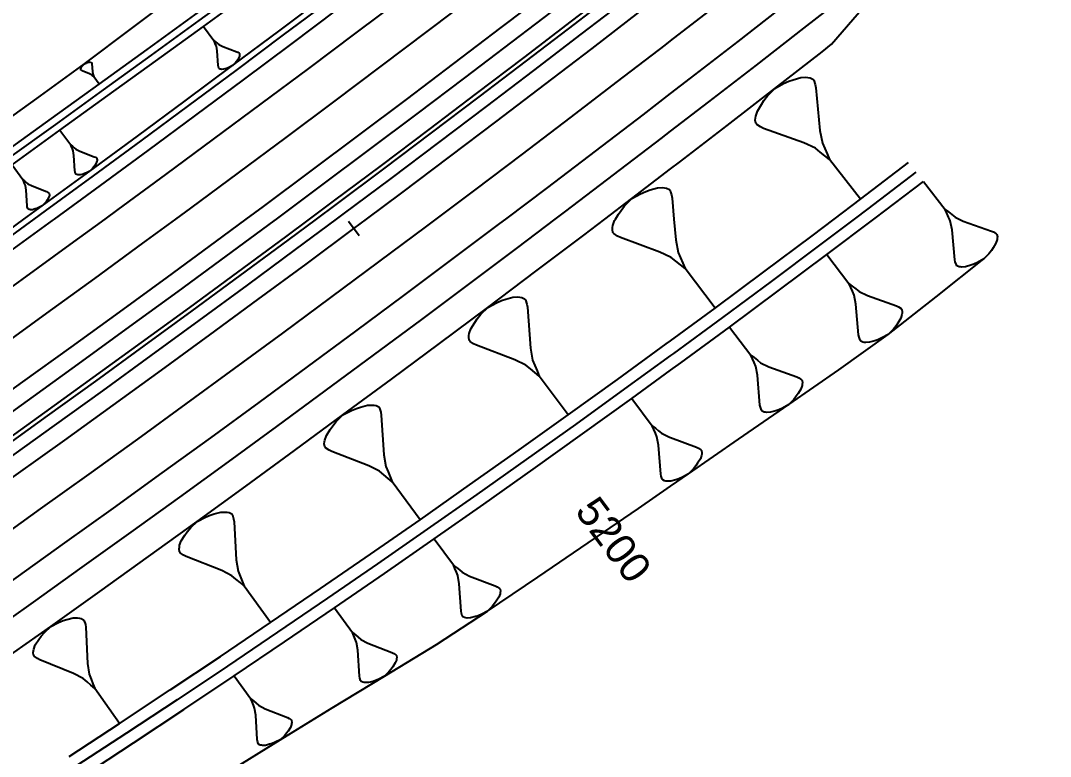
# Model space of a CAD drawing. Extents: x 384551 to 386632, y 802806 to 803252.
# Drawn here: x 386545.6 to 386631.8, y 803155 to 803216.6 of the extents above; entities that cross this region are included whole.
import ezdxf
from ezdxf.enums import TextEntityAlignment as Align

# ---------------------------------------------------------------- set-up
doc = ezdxf.new("R2010")
doc.units = 0
doc.layers.get('0').update_dxf_attribs({"linetype": 'CONTINUOUS'})
doc.styles.add('ARIAL', font='ARIAL.FON')

msp = doc.modelspace()

# ---------------------------------------------------------------- linework, layer by layer
at = {"color": 7}
for p, q in [((386560.8949, 803216.1373), (386561.7777, 803214.9523)), ((386561.7777, 803214.9523), (386561.9125, 803214.8421)), ((386561.8448, 803214.7917), (386561.7777, 803214.9523)), ((386561.9118, 803214.631), (386561.8448, 803214.7917)), ((386561.9788, 803214.4704), (386561.9118, 803214.631)), ((386561.9125, 803214.8421), (386562.0472, 803214.7319)), ((386562.0452, 803214.0986), (386561.9788, 803214.4704)), ((386562.0472, 803214.7319), (386562.182, 803214.6217)), ((386562.182, 803214.6217), (386562.5192, 803214.4518)), ((386562.5192, 803214.4518), (386563.6915, 803214.0089)), ((386562.1341, 803212.8486), (386562.0452, 803214.0986)), ((386563.6915, 803214.0089), (386563.7759, 803213.9664)), ((386563.8588, 803213.5018), (386563.74, 803213.3079)), ((386563.7759, 803213.9664), (386563.8854, 803213.8901)), ((386563.9099, 803213.6451), (386563.8588, 803213.5018)), ((386563.8854, 803213.8901), (386563.9106, 803213.8562)), ((386563.9186, 803213.7042), (386563.9099, 803213.6451)), ((386563.9106, 803213.8562), (386563.9272, 803213.7633)), ((386563.9272, 803213.7633), (386563.9186, 803213.7042)), ((386550.6325, 803212.5293), (386550.6371, 803212.5596)), ((386550.6407, 803212.4816), (386550.6325, 803212.5293)), ((386550.6371, 803212.5596), (386550.6417, 803212.5899)), ((386550.6417, 803212.5899), (386550.6683, 803212.6634)), ((386550.6683, 803212.6634), (386550.7299, 803212.7625)), ((386550.7299, 803212.7625), (386550.7694, 803212.8185)), ((386550.7694, 803212.8185), (386550.8263, 803212.8874)), ((386550.8263, 803212.8874), (386550.9356, 803212.9948)), ((386550.9356, 803212.9948), (386551.0706, 803213.0673)), ((386551.0706, 803213.0673), (386551.1533, 803213.1012)), ((386551.1533, 803213.1012), (386551.2185, 803213.1223)), ((386551.2185, 803213.1223), (386551.3314, 803213.1517)), ((386551.3314, 803213.1517), (386551.4095, 803213.1554)), ((386551.4095, 803213.1554), (386551.4398, 803213.1508)), ((386551.4398, 803213.1508), (386551.4701, 803213.1462)), ((386551.4701, 803213.1462), (386551.5132, 803213.1241)), ((386551.5132, 803213.1241), (386551.5261, 803213.1067)), ((386551.5261, 803213.1067), (386551.5472, 803213.0415)), ((386551.5472, 803213.0415), (386551.5554, 803212.9937)), ((386551.5554, 803212.9937), (386551.5975, 803212.3518)), ((386562.1507, 803212.7557), (386562.1341, 803212.8486)), ((386562.1925, 803212.6289), (386562.1507, 803212.7557)), ((386562.2178, 803212.595), (386562.1925, 803212.6289)), ((386562.3021, 803212.5525), (386562.2178, 803212.595)), ((386562.3612, 803212.5439), (386562.3021, 803212.5525)), ((386562.4202, 803212.5353), (386562.3612, 803212.5439)), ((386562.5723, 803212.5432), (386562.4202, 803212.5353)), ((386562.792, 803212.6016), (386562.5723, 803212.5432)), ((386562.9188, 803212.6434), (386562.792, 803212.6016)), ((386563.0794, 803212.7105), (386562.9188, 803212.6434)), ((386563.3417, 803212.8532), (386563.0794, 803212.7105)), ((386563.5534, 803213.0636), (386563.3417, 803212.8532)), ((386563.6636, 803213.1984), (386563.5534, 803213.0636)), ((386563.74, 803213.3079), (386563.6636, 803213.1984)), ((386550.6536, 803212.4641), (386550.6407, 803212.4816)), ((386550.7096, 803212.4246), (386550.6536, 803212.4641)), ((386550.7527, 803212.4026), (386550.7096, 803212.4246)), ((386551.3532, 803212.1719), (386550.7527, 803212.4026)), ((386551.5258, 803212.0837), (386551.3532, 803212.1719)), ((386551.5947, 803212.0268), (386551.5258, 803212.0837)), ((386551.6635, 803211.9698), (386551.5947, 803212.0268)), ((386551.5975, 803212.3518), (386551.6305, 803212.1608)), ((386551.6305, 803212.1608), (386551.6645, 803212.0782)), ((386551.7324, 803211.9129), (386551.6635, 803211.9698)), ((386551.6645, 803212.0782), (386551.6984, 803211.9955)), ((386551.6984, 803211.9955), (386551.7324, 803211.9129)), ((386552.1822, 803211.3021), (386551.7324, 803211.9129)), ((386609.9134, 803211.5455), (386610.2739, 803211.6722)), ((386610.2739, 803211.6722), (386610.8994, 803211.8515)), ((386610.8994, 803211.8515), (386611.3339, 803211.8828)), ((386611.3339, 803211.8828), (386611.5035, 803211.8614)), ((386611.5035, 803211.8614), (386611.673, 803211.84)), ((386611.673, 803211.84), (386611.9166, 803211.7231)), ((386611.9166, 803211.7231), (386611.9906, 803211.6276)), ((386608.1209, 803210.3079), (386608.7151, 803210.9218)), ((386608.7151, 803210.9218), (386609.4575, 803211.3447)), ((386609.4575, 803211.3447), (386609.9134, 803211.5455)), ((386611.9906, 803211.6276), (386612.1173, 803211.2671)), ((386612.1173, 803211.2671), (386612.17, 803211.0021)), ((386612.17, 803211.0021), (386612.494, 803207.4304)), ((386607.8131, 803209.9161), (386608.1209, 803210.3079)), ((386607.2715, 803209.0372), (386607.6007, 803209.5985)), ((386607.6007, 803209.5985), (386607.8131, 803209.9161)), ((386607.0904, 803208.2851), (386607.1118, 803208.4546)), ((386607.143, 803208.0201), (386607.0904, 803208.2851)), ((386607.1118, 803208.4546), (386607.1332, 803208.6241)), ((386607.1332, 803208.6241), (386607.2715, 803209.0372)), ((386548.8887, 803207.4419), (386549.7912, 803206.2093)), ((386607.2171, 803207.9246), (386607.143, 803208.0201)), ((386607.5347, 803207.7122), (386607.2171, 803207.9246)), ((386607.7783, 803207.5953), (386607.5347, 803207.7122)), ((386611.1574, 803206.3935), (386607.7783, 803207.5953)), ((386612.494, 803207.4304), (386612.7046, 803206.3704)), ((386549.7912, 803206.2093), (386549.9295, 803206.0942)), ((386549.8591, 803206.0426), (386549.7912, 803206.2093)), ((386549.927, 803205.876), (386549.8591, 803206.0426)), ((386549.995, 803205.7093), (386549.927, 803205.876)), ((386549.9295, 803206.0942), (386550.0679, 803205.9791)), ((386550.0604, 803205.3244), (386549.995, 803205.7093)), ((386550.0679, 803205.9791), (386550.2063, 803205.864)), ((386550.2063, 803205.864), (386550.5534, 803205.6854)), ((386550.5534, 803205.6854), (386551.7615, 803205.2175)), ((386612.1317, 803205.926), (386611.1574, 803206.3935)), ((386612.5235, 803205.6182), (386612.1317, 803205.926)), ((386612.7046, 803206.3704), (386612.9053, 803205.9144)), ((386612.9053, 803205.9144), (386613.1061, 803205.4585)), ((386550.1415, 803204.0314), (386550.0604, 803205.3244)), ((386551.7615, 803205.2175), (386551.8483, 803205.1729)), ((386551.8483, 803205.1729), (386551.9609, 803205.093)), ((386551.9842, 803204.8396), (386551.9301, 803204.6918)), ((386551.9609, 803205.093), (386551.9867, 803205.0578)), ((386551.9936, 803204.9006), (386551.9842, 803204.8396)), ((386551.9867, 803205.0578), (386552.003, 803204.9616)), ((386552.003, 803204.9616), (386551.9936, 803204.9006)), ((386612.9152, 803205.3103), (386612.5235, 803205.6182)), ((386613.3069, 803205.0025), (386612.9152, 803205.3103)), ((386613.1061, 803205.4585), (386613.3069, 803205.0025)), ((386615.899, 803201.661), (386613.3069, 803205.0025)), ((386544.8806, 803204.5524), (386545.7859, 803203.3086)), ((386550.1579, 803203.9352), (386550.1415, 803204.0314)), ((386550.2, 803203.8037), (386550.1579, 803203.9352)), ((386551.3899, 803204.0258), (386551.1176, 803203.8805)), ((386551.6106, 803204.2415), (386551.3899, 803204.0258)), ((386551.7257, 803204.3798), (386551.6106, 803204.2415)), ((386551.8056, 803204.4924), (386551.7257, 803204.3798)), ((386551.9301, 803204.6918), (386551.8056, 803204.4924)), ((386545.7859, 803203.3086), (386545.9249, 803203.1924)), ((386545.8539, 803203.1406), (386545.7859, 803203.3086)), ((386545.9218, 803202.9726), (386545.8539, 803203.1406)), ((386545.9249, 803203.1924), (386546.0639, 803203.0761)), ((386546.0639, 803203.0761), (386546.2029, 803202.9598)), ((386550.2258, 803203.7685), (386550.2, 803203.8037)), ((386550.3126, 803203.7239), (386550.2258, 803203.7685)), ((386550.3736, 803203.7144), (386550.3126, 803203.7239)), ((386550.4346, 803203.705), (386550.3736, 803203.7144)), ((386550.5918, 803203.7119), (386550.4346, 803203.705)), ((386550.8195, 803203.7704), (386550.5918, 803203.7119)), ((386550.9509, 803203.8126), (386550.8195, 803203.7704)), ((386551.1176, 803203.8805), (386550.9509, 803203.8126)), ((386621.1592, 803203.1544), (386622.9855, 803200.8135)), ((386545.9897, 803202.8046), (386545.9218, 803202.9726)), ((386546.0545, 803202.4169), (386545.9897, 803202.8046)), ((386546.1326, 803201.1146), (386546.0545, 803202.4169)), ((386546.2029, 803202.9598), (386546.552, 803202.779)), ((386546.552, 803202.779), (386547.7672, 803202.3045)), ((386547.7672, 803202.3045), (386547.8545, 803202.2593)), ((386547.8545, 803202.2593), (386547.9677, 803202.1785)), ((386597.4786, 803202.1258), (386597.9282, 803202.3193)), ((386597.9282, 803202.3193), (386598.2835, 803202.4409)), ((386598.2835, 803202.4409), (386598.8995, 803202.612)), ((386598.8995, 803202.612), (386599.3268, 803202.6391)), ((386599.3268, 803202.6391), (386599.4932, 803202.6167)), ((386599.4932, 803202.6167), (386599.6596, 803202.5943)), ((386599.6596, 803202.5943), (386599.898, 803202.4774)), ((386599.898, 803202.4774), (386599.9699, 803202.383)), ((386599.9699, 803202.383), (386600, 803202.2952)), ((386600, 803202.2952), (386600.0915, 803202.0278)), ((386547.6125, 803201.322), (386547.3897, 803201.1054)), ((386547.7288, 803201.461), (386547.6125, 803201.322)), ((386547.8096, 803201.5742), (386547.7288, 803201.461)), ((386547.9355, 803201.7746), (386547.8096, 803201.5742)), ((386547.9904, 803201.9233), (386547.9355, 803201.7746)), ((386547.9677, 803202.1785), (386547.9935, 803202.143)), ((386548, 803201.9847), (386547.9904, 803201.9233)), ((386547.9935, 803202.143), (386548.0097, 803202.0461)), ((386548.0097, 803202.0461), (386548, 803201.9847)), ((386596.1568, 803201.1179), (386596.7457, 803201.7163)), ((386596.7457, 803201.7163), (386597.4786, 803202.1258)), ((386600.0915, 803202.0278), (386600.1411, 803201.767)), ((386600.1411, 803201.767), (386600.2865, 803200)), ((386546.1488, 803201.0177), (386546.1326, 803201.1146)), ((386546.1909, 803200.8852), (386546.1488, 803201.0177)), ((386546.2167, 803200.8497), (386546.1909, 803200.8852)), ((386546.304, 803200.8045), (386546.2167, 803200.8497)), ((386546.3654, 803200.7948), (386546.304, 803200.8045)), ((386546.4268, 803200.7851), (386546.3654, 803200.7948)), ((386546.5852, 803200.7917), (386546.4268, 803200.7851)), ((386546.8146, 803200.8499), (386546.5852, 803200.7917)), ((386546.947, 803200.892), (386546.8146, 803200.8499)), ((386547.1151, 803200.9599), (386546.947, 803200.892)), ((386547.3897, 803201.1054), (386547.1151, 803200.9599)), ((386595.6398, 803200.4252), (386595.8511, 803200.7355)), ((386595.8511, 803200.7355), (386596.1568, 803201.1179)), ((386622.9855, 803200.8135), (386623.2611, 803200.5981)), ((386623.1274, 803200.4938), (386622.9855, 803200.8135)), ((386623.2692, 803200.1741), (386623.1274, 803200.4938)), ((386623.2611, 803200.5981), (386623.5367, 803200.3828)), ((386595.1725, 803199.4716), (386595.3117, 803199.8764)), ((386595.3117, 803199.8764), (386595.3856, 803200)), ((386595.3856, 803200), (386595.6398, 803200.4252)), ((386600.2865, 803200), (386600.4301, 803198.2547)), ((386623.3464, 803200), (386623.2692, 803200.1741)), ((386623.4111, 803199.8544), (386623.3464, 803200)), ((386623.561, 803199.1106), (386623.4111, 803199.8544)), ((386623.5367, 803200.3828), (386623.8124, 803200.1674)), ((386623.8124, 803200.1674), (386624.1638, 803200)), ((386624.1638, 803200), (386624.4973, 803199.8411)), ((386624.4973, 803199.8411), (386626.872, 803199.0039)), ((386595.1276, 803199.1388), (386595.15, 803199.3052)), ((386595.1772, 803198.878), (386595.1276, 803199.1388)), ((386595.15, 803199.3052), (386595.1725, 803199.4716)), ((386595.2492, 803198.7835), (386595.1772, 803198.878)), ((386595.5595, 803198.5723), (386595.2492, 803198.7835)), ((386623.7954, 803196.6036), (386623.561, 803199.1106)), ((386626.872, 803199.0039), (386627.0433, 803198.9224)), ((386627.0433, 803198.9224), (386627.2667, 803198.7739)), ((386627.2667, 803198.7739), (386627.3189, 803198.707)), ((386595.7979, 803198.4554), (386595.5595, 803198.5723)), ((386599.1083, 803197.2469), (386595.7979, 803198.4554)), ((386600.4301, 803198.2547), (386600.6284, 803197.2114)), ((386627.2307, 803197.9926), (386627.0006, 803197.5979)), ((386627.3269, 803198.2829), (386627.2307, 803197.9926)), ((386627.3189, 803198.707), (386627.3563, 803198.5211)), ((386627.3416, 803198.402), (386627.3269, 803198.2829)), ((386627.3563, 803198.5211), (386627.3416, 803198.402)), ((386600, 803196.8098), (386599.1083, 803197.2469)), ((386600.6284, 803197.2114), (386600.8219, 803196.7618)), ((386613.0771, 803197.025), (386614.9333, 803194.6184)), ((386626.6368, 803197.0989), (386626.2208, 803196.6667)), ((386626.8521, 803197.3745), (386626.6368, 803197.0989)), ((386627.0006, 803197.5979), (386626.8521, 803197.3745)), ((386600.0619, 803196.7795), (386600, 803196.8098)), ((386600.4443, 803196.4738), (386600.0619, 803196.7795)), ((386600.8267, 803196.1682), (386600.4443, 803196.4738)), ((386600.8219, 803196.7618), (386601.0155, 803196.3121)), ((386601.209, 803195.8625), (386600.8267, 803196.1682)), ((386601.0155, 803196.3121), (386601.209, 803195.8625)), ((386623.8329, 803196.4176), (386623.7954, 803196.6036)), ((386623.9225, 803196.1648), (386623.8329, 803196.4176)), ((386623.9747, 803196.0979), (386623.9225, 803196.1648)), ((386625.3807, 803196.2265), (386625.1279, 803196.1369)), ((386625.7004, 803196.3684), (386625.3807, 803196.2265)), ((386626.2208, 803196.6667), (386625.7004, 803196.3684)), ((386603.7287, 803192.5579), (386601.209, 803195.8625)), ((386624.146, 803196.0163), (386623.9747, 803196.0979)), ((386624.265, 803196.0016), (386624.146, 803196.0163)), ((386624.3841, 803195.9869), (386624.265, 803196.0016)), ((386624.6891, 803196.0097), (386624.3841, 803195.9869)), ((386625.1279, 803196.1369), (386624.6891, 803196.0097)), ((386614.9333, 803194.6184), (386615.2142, 803194.3964)), ((386615.0766, 803194.2903), (386614.9333, 803194.6184)), ((386615.22, 803193.9623), (386615.0766, 803194.2903)), ((386615.2142, 803194.3964), (386615.4951, 803194.1744)), ((386615.3634, 803193.6342), (386615.22, 803193.9623)), ((386615.5126, 803192.872), (386615.3634, 803193.6342)), ((386615.4951, 803194.1744), (386615.7759, 803193.9524)), ((386615.7759, 803193.9524), (386616.4753, 803193.6145)), ((386616.4753, 803193.6145), (386618.9013, 803192.744)), ((386584.6999, 803192.6108), (386585.4184, 803193.0045)), ((386585.4184, 803193.0045), (386585.8587, 803193.1897)), ((386585.8587, 803193.1897), (386586.2064, 803193.3054)), ((386586.2064, 803193.3054), (386586.8089, 803193.4673)), ((386586.8089, 803193.4673), (386587.226, 803193.4904)), ((386587.226, 803193.4904), (386587.3882, 803193.4671)), ((386587.3882, 803193.4671), (386587.5504, 803193.4439)), ((386587.5504, 803193.4439), (386587.782, 803193.3279)), ((386587.782, 803193.3279), (386587.8515, 803193.2352)), ((386587.8515, 803193.2352), (386587.9672, 803192.8876)), ((386587.9672, 803192.8876), (386588.0135, 803192.6327)), ((386615.7383, 803190.3044), (386615.5126, 803192.872)), ((386618.9013, 803192.744), (386619.0761, 803192.6595)), ((386583.819, 803191.6612), (386584.1204, 803192.0318)), ((386584.1204, 803192.0318), (386584.6999, 803192.6108)), ((386588.0135, 803192.6327), (386588.267, 803189.2032)), ((386619.0761, 803192.6595), (386619.304, 803192.5063)), ((386619.3629, 803192.0034), (386619.2626, 803191.7068)), ((386619.304, 803192.5063), (386619.357, 803192.4375)), ((386619.357, 803192.4375), (386619.3943, 803192.247)), ((386619.3786, 803192.1252), (386619.3629, 803192.0034)), ((386619.3943, 803192.247), (386619.3786, 803192.1252)), ((386583.2858, 803190.8272), (386583.6104, 803191.36)), ((386583.6104, 803191.36), (386583.819, 803191.6612)), ((386618.8717, 803191.0762), (386618.6497, 803190.7953)), ((386619.0249, 803191.3041), (386618.8717, 803191.0762)), ((386619.2626, 803191.7068), (386619.0249, 803191.3041)), ((386583.1001, 803190.109), (386583.1233, 803190.2711)), ((386583.1233, 803190.2711), (386583.1466, 803190.4333)), ((386583.1466, 803190.4333), (386583.2858, 803190.8272)), ((386604.9413, 803190.9675), (386606.7273, 803188.6252)), ((386615.7756, 803190.1139), (386615.7383, 803190.3044)), ((386615.866, 803189.8546), (386615.7756, 803190.1139)), ((386618.2214, 803190.3553), (386617.687, 803190.0528)), ((386618.6497, 803190.7953), (386618.2214, 803190.3553)), ((386583.1463, 803189.8541), (386583.1001, 803190.109)), ((386583.2158, 803189.7613), (386583.1463, 803189.8541)), ((386583.517, 803189.5527), (386583.2158, 803189.7613)), ((386583.7486, 803189.4367), (386583.517, 803189.5527)), ((386586.969, 803188.2305), (386583.7486, 803189.4367)), ((386615.919, 803189.7858), (386615.866, 803189.8546)), ((386616.0938, 803189.7013), (386615.919, 803189.7858)), ((386616.2156, 803189.6856), (386616.0938, 803189.7013)), ((386616.3374, 803189.6699), (386616.2156, 803189.6856)), ((386616.6498, 803189.6915), (386616.3374, 803189.6699)), ((386617.0996, 803189.8191), (386616.6498, 803189.6915)), ((386617.3589, 803189.9095), (386617.0996, 803189.8191)), ((386617.687, 803190.0528), (386617.3589, 803189.9095)), ((386588.267, 803189.2032), (386588.452, 803188.1836)), ((386606.7273, 803188.6252), (386606.9983, 803188.4085)), ((386606.8645, 803188.3064), (386606.7273, 803188.6252)), ((386606.9983, 803188.4085), (386607.2693, 803188.1918)), ((386587.8957, 803187.7667), (386586.969, 803188.2305)), ((386588.2663, 803187.4653), (386587.8957, 803187.7667)), ((386588.452, 803188.1836), (386588.6371, 803187.7433)), ((386588.6371, 803187.7433), (386588.8223, 803187.3029)), ((386607.0017, 803187.9877), (386606.8645, 803188.3064)), ((386607.1388, 803187.669), (386607.0017, 803187.9877)), ((386607.2794, 803186.9295), (386607.1388, 803187.669)), ((386607.2693, 803188.1918), (386607.5404, 803187.9752)), ((386607.5404, 803187.9752), (386608.2163, 803187.6439)), ((386608.2163, 803187.6439), (386610.5628, 803186.7872)), ((386588.6369, 803187.164), (386588.2663, 803187.4653)), ((386589.0075, 803186.8626), (386588.6369, 803187.164)), ((386588.8223, 803187.3029), (386589.0075, 803186.8626)), ((386591.4393, 803183.6176), (386589.0075, 803186.8626)), ((386607.4843, 803184.44), (386607.2794, 803186.9295)), ((386610.5628, 803186.7872), (386610.7317, 803186.7044)), ((386610.7317, 803186.7044), (386610.9518, 803186.5547)), ((386611.0061, 803186.067), (386610.9074, 803185.78)), ((386610.9518, 803186.5547), (386611.0028, 803186.4877)), ((386611.0028, 803186.4877), (386611.0379, 803186.3029)), ((386611.022, 803186.1849), (386611.0061, 803186.067)), ((386611.0379, 803186.3029), (386611.022, 803186.1849)), ((386596.7526, 803184.9824), (386598.4668, 803182.7081)), ((386610.5251, 803185.171), (386610.3084, 803184.9)), ((386610.6748, 803185.391), (386610.5251, 803185.171)), ((386610.9074, 803185.78), (386610.6748, 803185.391)), ((386573.2778, 803183.9815), (386573.7057, 803184.1574)), ((386573.7057, 803184.1574), (386574.0433, 803184.2666)), ((386574.0433, 803184.2666), (386574.6282, 803184.4186)), ((386574.6282, 803184.4186), (386575.0323, 803184.4375)), ((386575.0323, 803184.4375), (386575.1892, 803184.4137)), ((386575.1892, 803184.4137), (386575.3461, 803184.3899)), ((386575.3461, 803184.3899), (386575.5695, 803184.2757)), ((386575.5695, 803184.2757), (386575.6361, 803184.1854)), ((386575.6361, 803184.1854), (386575.7453, 803183.8478)), ((386607.5194, 803184.2551), (386607.4843, 803184.44)), ((386607.6056, 803184.0033), (386607.5194, 803184.2551)), ((386609.3715, 803184.1856), (386609.0528, 803184.0484)), ((386609.891, 803184.4759), (386609.3715, 803184.1856)), ((386610.3084, 803184.9), (386609.891, 803184.4759)), ((386572.0128, 803183.05), (386572.5787, 803183.6061)), ((386572.5787, 803183.6061), (386573.2778, 803183.9815)), ((386575.7453, 803183.8478), (386575.7881, 803183.6005)), ((386575.7881, 803183.6005), (386576.0059, 803180.277)), ((386607.6566, 803183.9364), (386607.6056, 803184.0033)), ((386607.8256, 803183.8535), (386607.6566, 803183.9364)), ((386607.9435, 803183.8376), (386607.8256, 803183.8535)), ((386608.0615, 803183.8217), (386607.9435, 803183.8376)), ((386608.3643, 803183.841), (386608.0615, 803183.8217)), ((386608.801, 803183.9623), (386608.3643, 803183.841)), ((386609.0528, 803184.0484), (386608.801, 803183.9623)), ((386571.1947, 803181.8901), (386571.5134, 803182.4035)), ((386571.5134, 803182.4035), (386571.7179, 803182.6935)), ((386571.7179, 803182.6935), (386572.0128, 803183.05)), ((386598.4668, 803182.7081), (386598.7277, 803182.4972)), ((386598.5977, 803182.3992), (386598.4668, 803182.7081)), ((386598.7286, 803182.0903), (386598.5977, 803182.3992)), ((386598.7277, 803182.4972), (386598.9885, 803182.2862)), ((386571.0329, 803181.3528), (386571.0567, 803181.5097)), ((386571.0567, 803181.5097), (386571.1947, 803181.8901)), ((386598.8596, 803181.7814), (386598.7286, 803182.0903)), ((386598.9914, 803181.0657), (386598.8596, 803181.7814)), ((386598.9885, 803182.2862), (386599.2494, 803182.0753)), ((386599.2494, 803182.0753), (386599.9012, 803181.7514)), ((386599.9012, 803181.7514), (386600, 803181.7147)), ((386600, 803181.7147), (386602.1652, 803180.9105)), ((386571.0091, 803181.196), (386571.0329, 803181.3528)), ((386571.0518, 803180.9487), (386571.0091, 803181.196)), ((386571.1184, 803180.8583), (386571.0518, 803180.9487)), ((386571.4083, 803180.6538), (386571.1184, 803180.8583)), ((386571.6318, 803180.5397), (386571.4083, 803180.6538)), ((386599.1762, 803178.6576), (386598.9914, 803181.0657)), ((386602.1652, 803180.9105), (386602.3282, 803180.8295)), ((386602.3282, 803180.8295), (386602.5401, 803180.6836)), ((386602.5401, 803180.6836), (386602.589, 803180.6186)), ((386574.741, 803179.3455), (386571.6318, 803180.5397)), ((386576.0059, 803180.277), (386576.1768, 803179.288)), ((386602.493, 803179.9349), (386602.2661, 803179.56)), ((386602.59, 803180.2117), (386602.493, 803179.9349)), ((386602.589, 803180.6186), (386602.622, 803180.4397)), ((386602.606, 803180.3257), (386602.59, 803180.2117)), ((386602.622, 803180.4397), (386602.606, 803180.3257)), ((386575.6347, 803178.8888), (386574.741, 803179.3455)), ((386576.1768, 803179.288), (386576.3526, 803178.8601)), ((386601.9092, 803179.0872), (386601.5033, 803178.6794)), ((386602.1201, 803179.3481), (386601.9092, 803179.0872)), ((386602.2661, 803179.56), (386602.1201, 803179.3481)), ((386575.9912, 803178.5939), (386575.6347, 803178.8888)), ((386576.3477, 803178.299), (386575.9912, 803178.5939)), ((386576.7043, 803178.0042), (386576.3477, 803178.299)), ((386576.3526, 803178.8601), (386576.5284, 803178.4321)), ((386576.5284, 803178.4321), (386576.7043, 803178.0042)), ((386599.2092, 803178.4787), (386599.1762, 803178.6576)), ((386599.2911, 803178.2348), (386599.2092, 803178.4787)), ((386599.3401, 803178.1698), (386599.2911, 803178.2348)), ((386599.503, 803178.0888), (386599.3401, 803178.1698)), ((386599.617, 803178.0728), (386599.503, 803178.0888)), ((386599.7309, 803178.0568), (386599.617, 803178.0728)), ((386600, 803178.0724), (386599.7309, 803178.0568)), ((386600.0238, 803178.0738), (386600, 803178.0724)), ((386600.4467, 803178.1887), (386600.0238, 803178.0738)), ((386600.6906, 803178.2706), (386600.4467, 803178.1887)), ((386600.9995, 803178.4016), (386600.6906, 803178.2706)), ((386601.5033, 803178.6794), (386600.9995, 803178.4016)), ((386579.0332, 803174.8418), (386576.7043, 803178.0042)), ((386561.7951, 803175.3255), (386562.3581, 803175.4668)), ((386562.3581, 803175.4668), (386562.7464, 803175.4817)), ((386562.7464, 803175.4817), (386562.897, 803175.4576)), ((386559.8348, 803174.173), (386560.3829, 803174.7027)), ((386560.3829, 803174.7027), (386561.0574, 803175.0577)), ((386561.0574, 803175.0577), (386561.4699, 803175.2232)), ((386561.4699, 803175.2232), (386561.7951, 803175.3255)), ((386562.897, 803175.4576), (386563.0475, 803175.4335)), ((386563.0475, 803175.4335), (386563.2612, 803175.322)), ((386563.2612, 803175.322), (386563.3244, 803175.2347)), ((386563.3244, 803175.2347), (386563.4266, 803174.9095)), ((386563.4266, 803174.9095), (386563.4657, 803174.6717)), ((386563.4657, 803174.6717), (386563.6484, 803171.4774)), ((386559.3499, 803173.556), (386559.5487, 803173.8329)), ((386559.5487, 803173.8329), (386559.8348, 803174.173)), ((386558.9041, 803172.7011), (386559.0397, 803173.0654)), ((386559.0397, 803173.0654), (386559.3499, 803173.556)), ((386580.2192, 803173.2314), (386581.8264, 803171.0489)), ((386558.8559, 803172.4001), (386558.88, 803172.5506)), ((386558.8949, 803172.1623), (386558.8559, 803172.4001)), ((386558.88, 803172.5506), (386558.9041, 803172.7011)), ((386558.9581, 803172.0749), (386558.8949, 803172.1623)), ((386559.235, 803171.8762), (386558.9581, 803172.0749)), ((386559.4487, 803171.7647), (386559.235, 803171.8762)), ((386562.4258, 803170.5927), (386559.4487, 803171.7647)), ((386563.6484, 803171.4774), (386563.8046, 803170.526)), ((386563.2807, 803170.1468), (386562.4258, 803170.5927)), ((386563.8046, 803170.526), (386563.9701, 803170.1135)), ((386581.8264, 803171.0489), (386582.0724, 803170.8454)), ((386581.9477, 803170.7536), (386581.8264, 803171.0489)), ((386582.0691, 803170.4582), (386581.9477, 803170.7536)), ((386582.1904, 803170.1629), (386582.0691, 803170.4582)), ((386582.0724, 803170.8454), (386582.3185, 803170.6419)), ((386582.3185, 803170.6419), (386582.5645, 803170.4384)), ((386582.5645, 803170.4384), (386583.1813, 803170.1233)), ((386563.6208, 803169.8607), (386563.2807, 803170.1468)), ((386563.9609, 803169.5746), (386563.6208, 803169.8607)), ((386564.301, 803169.2885), (386563.9609, 803169.5746)), ((386563.9701, 803170.1135), (386564.1355, 803169.701)), ((386564.1355, 803169.701), (386564.301, 803169.2885)), ((386582.3083, 803169.4804), (386582.1904, 803170.1629)), ((386582.4587, 803167.1868), (386582.3083, 803169.4804)), ((386583.1813, 803170.1233), (386585.327, 803169.2991)), ((386566.5128, 803166.2321), (386564.301, 803169.2885)), ((386585.327, 803169.2991), (386585.4812, 803169.2203)), ((386585.4812, 803169.2203), (386585.6813, 803169.0792)), ((386585.7239, 803168.6297), (386585.6287, 803168.3672)), ((386585.6813, 803169.0792), (386585.7273, 803169.0168)), ((386585.7403, 803168.7379), (386585.7239, 803168.6297)), ((386585.7273, 803169.0168), (386585.7568, 803168.8462)), ((386585.7568, 803168.8462), (386585.7403, 803168.7379)), ((386585.2676, 803167.8127), (386585.0641, 803167.5667)), ((386585.4087, 803168.0129), (386585.2676, 803167.8127)), ((386585.6287, 803168.3672), (386585.4087, 803168.0129)), ((386571.8758, 803167.4665), (386573.3815, 803165.398)), ((386582.4882, 803167.0161), (386582.4587, 803167.1868)), ((386582.5636, 803166.7831), (386582.4882, 803167.0161)), ((386584.1911, 803166.9238), (386583.8958, 803166.8025)), ((386584.6735, 803167.1829), (386584.1911, 803166.9238)), ((386585.0641, 803167.5667), (386584.6735, 803167.1829)), ((386548.1133, 803165.9012), (386548.7581, 803166.2338)), ((386548.7581, 803166.2338), (386549.152, 803166.388)), ((386549.152, 803166.388), (386549.4623, 803166.4828)), ((386549.4623, 803166.4828), (386549.9993, 803166.6128)), ((386549.9993, 803166.6128), (386550.3691, 803166.624)), ((386550.3691, 803166.624), (386550.5122, 803166.5998)), ((386550.5122, 803166.5998), (386550.6552, 803166.5756)), ((386550.6552, 803166.5756), (386550.8578, 803166.4678)), ((386550.8578, 803166.4678), (386550.9172, 803166.3842)), ((386550.9172, 803166.3842), (386551.012, 803166.0739)), ((386551.012, 803166.0739), (386551.0473, 803165.8472)), ((386582.6095, 803166.7208), (386582.5636, 803166.7831)), ((386582.7637, 803166.642), (386582.6095, 803166.7208)), ((386582.872, 803166.6256), (386582.7637, 803166.642)), ((386582.9802, 803166.6091), (386582.872, 803166.6256)), ((386583.2592, 803166.6222), (386582.9802, 803166.6091)), ((386583.6628, 803166.7271), (386583.2592, 803166.6222)), ((386583.8958, 803166.8025), (386583.6628, 803166.7271)), ((386547.3124, 803165.08), (386547.5875, 803165.4014)), ((386547.5875, 803165.4014), (386548.1133, 803165.9012)), ((386551.0473, 803165.8472), (386551.1958, 803162.8055)), ((386573.3815, 803165.398), (386573.6127, 803165.2046)), ((386573.4945, 803165.1185), (386573.3815, 803165.398)), ((386573.6075, 803164.8391), (386573.4945, 803165.1185)), ((386573.6127, 803165.2046), (386573.8439, 803165.0112)), ((386546.6899, 803164.0079), (386546.8219, 803164.3535)), ((386546.8219, 803164.3535), (386547.121, 803164.818)), ((386547.121, 803164.818), (386547.3124, 803165.08)), ((386573.7204, 803164.5597), (386573.6075, 803164.8391)), ((386573.8282, 803163.9148), (386573.7204, 803164.5597)), ((386573.8439, 803165.0112), (386574.0751, 803164.8178)), ((386574.0751, 803164.8178), (386574.6556, 803164.5171)), ((386574.6556, 803164.5171), (386576.6767, 803163.7279)), ((386546.6416, 803163.7217), (386546.6658, 803163.8648)), ((386546.6769, 803163.495), (386546.6416, 803163.7217)), ((386546.6658, 803163.8648), (386546.6899, 803164.0079)), ((386546.7364, 803163.4114), (386546.6769, 803163.495)), ((386546.9983, 803163.22), (386546.7364, 803163.4114)), ((386573.9581, 803161.749), (386573.8282, 803163.9148)), ((386576.6767, 803163.7279), (386576.8218, 803163.6527)), ((386576.8218, 803163.6527), (386577.01, 803163.5185)), ((386577.01, 803163.5185), (386577.053, 803163.4594)), ((386577.053, 803163.4594), (386577.08, 803163.2981)), ((386547.2009, 803163.1122), (386546.9983, 803163.22)), ((386550.0252, 803161.9731), (386547.2009, 803163.1122)), ((386551.1958, 803162.8055), (386551.337, 803161.8987)), ((386576.9565, 803162.8466), (386576.7471, 803162.5133)), ((386577.0478, 803163.0939), (386576.9565, 803162.8466)), ((386577.0639, 803163.196), (386577.0478, 803163.0939)), ((386577.08, 803163.2981), (386577.0639, 803163.196)), ((386550.8353, 803161.542), (386550.0252, 803161.9731)), ((386551.337, 803161.8987), (386551.4912, 803161.5048)), ((386563.4824, 803161.776), (386564.8712, 803159.8456)), ((386573.985, 803161.5878), (386573.9581, 803161.749)), ((386576.0487, 803161.7338), (386575.592, 803161.4917)), ((386576.4194, 803162.094), (386576.0487, 803161.7338)), ((386576.6128, 803162.3252), (386576.4194, 803162.094)), ((386576.7471, 803162.5133), (386576.6128, 803162.3252)), ((386551.1567, 803161.267), (386550.8353, 803161.542)), ((386551.4782, 803160.992), (386551.1567, 803161.267)), ((386551.7996, 803160.7169), (386551.4782, 803160.992)), ((386551.4912, 803161.5048), (386551.6454, 803161.1109)), ((386551.6454, 803161.1109), (386551.7996, 803160.7169)), ((386574.055, 803161.3675), (386573.985, 803161.5878)), ((386574.098, 803161.3084), (386574.055, 803161.3675)), ((386574.2432, 803161.2332), (386574.098, 803161.3084)), ((386574.3453, 803161.2171), (386574.2432, 803161.2332)), ((386574.4474, 803161.201), (386574.3453, 803161.2171)), ((386574.7107, 803161.2119), (386574.4474, 803161.201)), ((386575.0923, 803161.3088), (386574.7107, 803161.2119)), ((386575.3126, 803161.3787), (386575.0923, 803161.3088)), ((386575.592, 803161.4917), (386575.3126, 803161.3787)), ((386553.8806, 803157.7903), (386551.7996, 803160.7169)), ((386564.8712, 803159.8456), (386565.0851, 803159.6647)), ((386564.9747, 803159.5853), (386564.8712, 803159.8456)), ((386565.0783, 803159.325), (386564.9747, 803159.5853)), ((386565.1819, 803159.0647), (386565.0783, 803159.325)), ((386565.0851, 803159.6647), (386565.2989, 803159.4837)), ((386565.2989, 803159.4837), (386565.5128, 803159.3028)), ((386565.5128, 803159.3028), (386566.0508, 803159.0203)), ((386565.2787, 803158.4648), (386565.1819, 803159.0647)), ((386565.3882, 803156.4511), (386565.2787, 803158.4648)), ((386566.0508, 803159.0203), (386567.9253, 803158.2763)), ((386567.9253, 803158.2763), (386568.0598, 803158.2057)), ((386568.1808, 803157.4558), (386567.9844, 803157.1471)), ((386568.0598, 803158.2057), (386568.234, 803158.0799)), ((386568.2669, 803157.6851), (386568.1808, 803157.4558)), ((386568.234, 803158.0799), (386568.2737, 803158.0248)), ((386568.2824, 803157.78), (386568.2669, 803157.6851)), ((386568.2737, 803158.0248), (386568.2979, 803157.8748)), ((386568.2979, 803157.8748), (386568.2824, 803157.78)), ((386567.6777, 803156.759), (386567.3313, 803156.4261)), ((386567.8587, 803156.9729), (386567.6777, 803156.759)), ((386567.9844, 803157.1471), (386567.8587, 803156.9729)), ((386565.4125, 803156.3011), (386565.3882, 803156.4511)), ((386565.4763, 803156.0959), (386565.4125, 803156.3011)), ((386565.516, 803156.0408), (386565.4763, 803156.0959)), ((386565.6505, 803155.9702), (386565.516, 803156.0408)), ((386565.7454, 803155.9547), (386565.6505, 803155.9702)), ((386565.8402, 803155.9392), (386565.7454, 803155.9547)), ((386566.085, 803155.948), (386565.8402, 803155.9392)), ((386566.4401, 803156.036), (386566.085, 803155.948)), ((386566.6453, 803156.0999), (386566.4401, 803156.036)), ((386566.9056, 803156.2035), (386566.6453, 803156.0999)), ((386567.3313, 803156.4261), (386566.9056, 803156.2035))]:
    msp.add_line(p, q, dxfattribs=at)
at = {"color": 3}
msp.add_line((386573.0503, 803199.8223), (386573.9465, 803198.6194), dxfattribs=at)
at = {"color": 1, "linetype": 'CONTINUOUS'}
for points in [[(386545.8666, 803200), (386547.3897, 803201.1054), (386551.3899, 803204.0258), (386555.382, 803206.9572), (386559.3659, 803209.8997), (386563.3417, 803212.8532), (386567.3092, 803215.8178), (386571.2685, 803218.7934), (386575.2195, 803221.7799), (386579.1621, 803224.7775), (386583.0965, 803227.786), (386587.0225, 803230.8053), (386590.94, 803233.8356), (386594.8492, 803236.8768), (386598.7498, 803239.9288), (386600, 803240.9126)], [(386546.7178, 803200), (386547.6839, 803200.7012), (386551.6853, 803203.6223), (386555.6785, 803206.5546), (386559.6635, 803209.4979), (386563.6404, 803212.4523), (386567.609, 803215.4177), (386571.5694, 803218.3941), (386575.5215, 803221.3815), (386579.4653, 803224.3799), (386583.4008, 803227.3892), (386587.3278, 803230.4094), (386591.2465, 803233.4406), (386595.4643, 803236.0884), (386599.3672, 803239.1421), (386600, 803239.6401)], [(386536.4878, 803200), (386540.1659, 803202.6394), (386544.1744, 803205.5226), (386548.1798, 803208.4101), (386552.1822, 803211.3021), (386556.1815, 803214.1986), (386560.1779, 803217.0996), (386564.1713, 803220.0051), (386568.1618, 803222.9151), (386572.1494, 803225.8297), (386576.1341, 803228.7488), (386580.116, 803231.6725), (386584.095, 803234.6009), (386588.0712, 803237.5339)], [(386600, 803204.2047), (386600.744, 803204.7737), (386604.7338, 803207.8422), (386608.7151, 803210.9218), (386612.6878, 803214.0124), (386613.4814, 803214.6318), (386616.1581, 803217.7434), (386616.826, 803218.522), (386619.9879, 803221.0117), (386623.9326, 803224.1336), (386624.4036, 803224.5075), (386627.8686, 803227.2664), (386631.7958, 803230.4102)], [(386569.7681, 803200), (386571.7957, 803201.5063), (386575.7947, 803204.4944), (386579.7854, 803207.4936), (386583.7677, 803210.5039), (386587.7417, 803213.5252), (386591.7073, 803216.5575), (386595.6644, 803219.6009), (386599.6131, 803222.6552), (386600, 803222.9563)], [(386570.355, 803200), (386572.0048, 803201.2256), (386576.0046, 803204.2143), (386579.996, 803207.2141), (386583.9792, 803210.225), (386587.9539, 803213.2469), (386591.9203, 803216.2798), (386595.8782, 803219.3238), (386599.8276, 803222.3787), (386600, 803222.5128)], [(386594.4883, 803200), (386596.7457, 803201.7163), (386600, 803204.2047)], [(386617.0179, 803200), (386617.1249, 803200.0808), (386621.1592, 803203.1544)], [(386500, 803150.2778), (386500.5425, 803150.6418), (386502.7659, 803152.1381), (386506.9023, 803154.9347), (386511.0309, 803157.7427), (386515.1518, 803160.5622), (386519.2647, 803163.3931), (386523.3698, 803166.2354), (386527.467, 803169.0891), (386531.5562, 803171.9542), (386535.6375, 803174.8307), (386539.7107, 803177.7184), (386543.7759, 803180.6175), (386547.8331, 803183.5279), (386551.8821, 803186.4495), (386555.923, 803189.3823), (386559.9558, 803192.3264), (386563.9804, 803195.2816), (386567.9967, 803198.2481), (386570.355, 803200)], [(386500, 803150.6993), (386500.3473, 803150.9323), (386502.5703, 803152.4283), (386506.7059, 803155.2243), (386510.8337, 803158.0318), (386514.9537, 803160.8507), (386519.0659, 803163.6811), (386523.1702, 803166.5229), (386527.2665, 803169.3761), (386531.355, 803172.2406), (386535.4354, 803175.1165), (386539.5079, 803178.0037), (386543.5723, 803180.9022), (386547.6287, 803183.812), (386551.6769, 803186.733), (386555.7171, 803189.6653), (386559.749, 803192.6088), (386563.7728, 803195.5635), (386567.7884, 803198.5293), (386569.7681, 803200)], [(386500, 803168.9854), (386502.2962, 803170.5471), (386505.565, 803172.7823), (386506.4946, 803173.1774), (386510.2117, 803174.7633), (386511.0271, 803175.3258), (386515.099, 803178.1453), (386519.1631, 803180.976), (386523.2194, 803183.8179), (386527.2677, 803186.6712), (386531.3081, 803189.5357), (386535.3405, 803192.4113), (386539.365, 803195.2982), (386543.3813, 803198.1963), (386545.8666, 803200)], [(386510.4955, 803174.3517), (386511.3111, 803174.9144), (386515.3842, 803177.7346), (386519.4495, 803180.5661), (386523.5069, 803183.4088), (386527.5563, 803186.2629), (386531.5979, 803189.1282), (386535.6314, 803192.0047), (386539.657, 803194.8923), (386543.6745, 803197.7912), (386546.7178, 803200)], [(386531.6406, 803154.3256), (386535.7708, 803157.2023), (386539.893, 803160.0905), (386544.0072, 803162.9902), (386548.1133, 803165.9012), (386552.2113, 803168.8237), (386556.3012, 803171.7575), (386560.3829, 803174.7027), (386564.4564, 803177.6592), (386568.5217, 803180.627), (386572.5787, 803183.6061), (386576.6275, 803186.5965), (386580.6679, 803189.598), (386584.6999, 803192.6108), (386588.7236, 803195.6348), (386592.7389, 803198.67), (386594.4883, 803200)], [(386600, 803187.3449), (386600.8535, 803187.9659), (386604.9413, 803190.9675), (386609.0159, 803193.9872), (386613.0771, 803197.025), (386617.0179, 803200)], [(386550.7998, 803153.3808), (386555.0395, 803156.1604), (386559.2671, 803158.9588), (386563.4824, 803161.776), (386567.6853, 803164.6119), (386571.8758, 803167.4665), (386576.0538, 803170.3396), (386580.2192, 803173.2314), (386584.3718, 803176.1416), (386588.5117, 803179.0702), (386592.6386, 803182.0171), (386596.7526, 803184.9824), (386600, 803187.3449)]]:
    msp.add_lwpolyline(points, dxfattribs=at)
at = {"color": 7, "linetype": 'CONTINUOUS'}
for points in [[(386532.5547, 803200), (386534.8508, 803201.5727), (386538.9169, 803204.3655), (386542.9369, 803207.2227), (386546.9414, 803210.1015), (386550.9356, 803212.9948), (386554.873, 803215.9651), (386558.807, 803218.9396), (386562.7763, 803221.8667), (386566.807, 803224.7126), (386570.8352, 803227.5633), (386574.8386, 803230.4479), (386578.7559, 803233.4461), (386582.6706, 803236.4477), (386586.7366, 803239.2543)], [(386537.5169, 803200), (386540.5177, 803202.1534), (386544.5275, 803205.0375), (386548.5342, 803207.926), (386552.538, 803210.819), (386556.5387, 803213.7165), (386560.5364, 803216.6184), (386564.5311, 803219.5249), (386568.523, 803222.4359), (386572.5119, 803225.3515), (386576.4979, 803228.2717), (386580.4811, 803231.1964), (386584.4614, 803234.1258), (386588.4389, 803237.0598)], [(386538.546, 803200), (386540.8695, 803201.6673), (386544.8806, 803204.5524), (386548.8887, 803207.4419), (386552.8937, 803210.3359), (386556.8958, 803213.2343), (386560.8949, 803216.1373), (386564.8909, 803219.0448), (386568.8841, 803221.9568), (386572.8744, 803224.8734), (386576.8617, 803227.7945), (386580.8462, 803230.7203), (386584.8279, 803233.6507), (386588.8067, 803236.5857)], [(386552.6593, 803200), (386553.7529, 803200.7983), (386557.7539, 803203.7363), (386561.7468, 803206.6854), (386565.7315, 803209.6456), (386569.7079, 803212.6168), (386573.6761, 803215.5991), (386577.6359, 803218.5924), (386581.5875, 803221.5966), (386585.5306, 803224.6118), (386589.4654, 803227.638), (386593.3918, 803230.6751), (386597.3097, 803233.7231), (386600, 803235.8281)], [(386600, 803214.9266), (386603.5052, 803217.6379), (386607.4593, 803220.714), (386611.4048, 803223.8011), (386615.3417, 803226.8992), (386619.27, 803230.0081), (386619.739, 803230.3805), (386623.1897, 803233.128), (386627.1007, 803236.2587)], [(386600, 803210.5092), (386601.6802, 803211.8013), (386605.6505, 803214.8724), (386609.6122, 803217.9545), (386613.5654, 803221.0476), (386617.51, 803224.1517), (386621.4459, 803227.2667), (386621.9158, 803227.6398), (386625.3732, 803230.3926), (386629.2917, 803233.5294)], [(386558.5791, 803200), (386559.8294, 803200.9181), (386563.8301, 803203.873), (386567.8226, 803206.8389), (386571.8068, 803209.816), (386575.7827, 803212.8041), (386579.7503, 803215.8032), (386583.7096, 803218.8134), (386587.6605, 803221.8345), (386591.603, 803224.8666), (386595.537, 803227.9096), (386599.4626, 803230.9636), (386600, 803231.384)], [(386564.4775, 803200), (386565.9134, 803201.0605), (386569.9137, 803204.0323), (386573.9057, 803207.0151), (386577.8894, 803210.0091), (386581.8648, 803213.0141), (386585.8318, 803216.0301), (386589.7904, 803219.0572), (386593.7406, 803222.0952), (386597.6823, 803225.1442), (386600, 803226.9472)], [(386574.5411, 803200), (386577.5038, 803202.2137), (386581.5008, 803205.2177), (386585.4895, 803208.2327), (386589.4697, 803211.2588), (386593.4416, 803214.296), (386597.405, 803217.3442), (386600, 803219.3514)], [(386580.3839, 803200), (386583.6074, 803202.4227), (386587.6039, 803205.4436), (386591.5919, 803208.4756), (386595.5715, 803211.5187), (386599.5426, 803214.5728), (386600, 803214.9266)], [(386586.2067, 803200), (386589.7183, 803202.6545), (386593.714, 803205.6923), (386597.7013, 803208.7413), (386600, 803210.5092)], [(386613.6987, 803200), (386615.899, 803201.661), (386619.9289, 803204.7313)], [(386620.544, 803203.9428), (386616.5119, 803200.8709), (386615.3583, 803200)], [(386500, 803138.8491), (386503.9097, 803141.4608), (386505.8407, 803142.7564), (386508.0758, 803144.2606), (386512.2341, 803147.0719), (386516.3845, 803149.8948), (386520.5271, 803152.7292), (386524.6618, 803155.5751), (386528.7886, 803158.4324), (386532.9074, 803161.3012), (386537.0183, 803164.1815), (386541.1211, 803167.0731), (386545.2159, 803169.9761), (386549.3026, 803172.8905), (386553.3812, 803175.8163), (386557.4516, 803178.7533), (386561.5139, 803181.7017), (386565.5679, 803184.6613), (386569.6138, 803187.6322), (386573.6513, 803190.6143), (386577.6806, 803193.6076), (386581.7015, 803196.612), (386585.7141, 803199.6277), (386586.2067, 803200)], [(386500, 803143.0582), (386501.9615, 803144.3685), (386503.8887, 803145.6616), (386506.1195, 803147.1628), (386510.2697, 803149.9687), (386514.4121, 803152.7861), (386518.5467, 803155.615), (386522.6734, 803158.4554), (386526.7922, 803161.3072), (386530.903, 803164.1705), (386535.0059, 803167.0451), (386539.1008, 803169.9312), (386543.1877, 803172.8286), (386547.2664, 803175.7373), (386551.3371, 803178.6574), (386555.3997, 803181.5887), (386559.4541, 803184.5314), (386563.5003, 803187.4853), (386567.5383, 803190.4504), (386571.568, 803193.4267), (386575.5895, 803196.4142), (386579.6026, 803199.4129), (386580.3839, 803200)], [(386500, 803154.4955), (386500.8096, 803155.0403), (386504.938, 803157.8314), (386509.0586, 803160.634), (386513.1714, 803163.448), (386517.2763, 803166.2734), (386521.3734, 803169.1102), (386525.4626, 803171.9584), (386529.5439, 803174.8179), (386533.6172, 803177.6887), (386537.6825, 803180.5709), (386541.7398, 803183.4643), (386545.7891, 803186.369), (386549.8302, 803189.2849), (386553.8633, 803192.212), (386557.8882, 803195.1504), (386561.9049, 803198.0999), (386564.4775, 803200)], [(386500, 803147.2673), (386500.0133, 803147.2762), (386501.9368, 803148.5667), (386504.1632, 803150.0651), (386508.3054, 803152.8655), (386512.4398, 803155.6775), (386516.5663, 803158.5009), (386520.685, 803161.3357), (386524.7958, 803164.182), (386528.8987, 803167.0397), (386532.9936, 803169.9088), (386537.0805, 803172.7892), (386541.1594, 803175.681), (386545.2303, 803178.5841), (386549.2931, 803181.4985), (386553.3478, 803184.4242), (386557.3943, 803187.3611), (386561.4327, 803190.3093), (386565.4628, 803193.2686), (386569.4848, 803196.2392), (386573.4984, 803199.2209), (386574.5411, 803200)], [(386500, 803162.9427), (386501.0093, 803163.625), (386505.1138, 803166.4167), (386509.2106, 803169.2197), (386513.2995, 803172.0341), (386517.3806, 803174.8598), (386521.4539, 803177.6968), (386525.5192, 803180.5452), (386529.5766, 803183.4048), (386533.6261, 803186.2757), (386537.6676, 803189.1579), (386541.701, 803192.0512), (386545.7264, 803194.9558), (386549.7437, 803197.8715), (386552.6593, 803200)], [(386500, 803158.7178), (386502.9736, 803160.7282), (386507.0862, 803163.5253), (386511.191, 803166.3338), (386515.2879, 803169.1537), (386519.377, 803171.985), (386523.4582, 803174.8276), (386527.5315, 803177.6815), (386531.5969, 803180.5468), (386535.6543, 803183.4233), (386539.7037, 803186.3111), (386543.745, 803189.2101), (386547.7783, 803192.1203), (386551.8035, 803195.0418), (386555.8205, 803197.9744), (386558.5791, 803200)], [(386615.3583, 803200), (386612.4663, 803197.8168), (386608.4073, 803194.7808), (386604.335, 803191.7627), (386600.2494, 803188.7628), (386600, 803188.5813)], [(386600, 803189.8201), (386603.7287, 803192.5579), (386607.7988, 803195.5743), (386611.8556, 803198.6087), (386613.6987, 803200)], [(386600, 803177.6453), (386601.5033, 803178.6794), (386605.6896, 803181.5866), (386609.891, 803184.4759), (386614.0864, 803187.3753), (386618.2214, 803190.3553), (386622.228, 803193.5023), (386626.2208, 803196.6667)], [(386549.6454, 803155.014), (386553.8806, 803157.7903), (386558.1036, 803160.5855), (386562.3144, 803163.3995), (386566.5128, 803166.2321), (386570.6988, 803169.0835), (386574.8723, 803171.9534), (386579.0332, 803174.8418), (386583.1814, 803177.7487), (386587.3167, 803180.674), (386591.4393, 803183.6176), (386595.5488, 803186.5795), (386599.6453, 803189.5597), (386600, 803189.8201)], [(386600, 803188.5813), (386596.1507, 803185.781), (386592.0389, 803182.8174), (386587.9142, 803179.8721), (386583.7766, 803176.9451), (386579.6262, 803174.0366), (386575.463, 803171.1465), (386571.2873, 803168.275), (386567.0991, 803165.422), (386562.8984, 803162.5877), (386558.6853, 803159.7722), (386554.4601, 803156.9754), (386550.2226, 803154.1974)], [(386562.9944, 803153.7476), (386567.3313, 803156.4261), (386571.6864, 803159.083), (386576.0487, 803161.7338), (386580.3997, 803164.4039), (386584.6735, 803167.1829), (386588.8928, 803170.0382), (386593.0996, 803172.9122), (386597.3044, 803175.7909), (386600, 803177.6453)]]:
    msp.add_lwpolyline(points, dxfattribs=at)
at = {"color": 2, "linetype": 'CONTINUOUS'}
for points in [[(386548.4194, 803200), (386552.276, 803202.8155), (386556.2715, 803205.7494), (386560.2588, 803208.6943), (386564.2378, 803211.6503), (386568.2087, 803214.6174), (386572.1713, 803217.5955), (386576.1256, 803220.5846), (386580.0716, 803223.5847), (386584.0093, 803226.5957), (386587.9386, 803229.6176), (386591.8594, 803232.6504), (386595.7719, 803235.6942), (386599.6758, 803238.7487), (386600, 803239.0038)], [(386600, 803207.3553), (386603.207, 803209.8218), (386607.1828, 803212.8971), (386611.15, 803215.9834), (386615.1087, 803219.0808), (386619.0587, 803222.1892), (386623.0001, 803225.3085), (386623.4707, 803225.6821), (386626.9328, 803228.4387), (386630.8568, 803231.5799)], [(386567.0012, 803200), (386570.8099, 803202.8294), (386574.8052, 803205.8148), (386578.7922, 803208.8112), (386582.7709, 803211.8187), (386586.7413, 803214.8373), (386590.7032, 803217.8669), (386594.6567, 803220.9074), (386598.6017, 803223.959), (386600, 803225.0468)], [(386572.0319, 803200), (386572.6022, 803200.4237), (386576.6042, 803203.4141), (386580.5979, 803206.4155), (386584.5833, 803209.4281), (386588.5602, 803212.4517), (386592.5288, 803215.4863), (386596.4889, 803218.5319), (386600, 803221.2478)], [(386590.3525, 803200), (386591.2286, 803200.6622), (386595.2299, 803203.7043), (386599.2227, 803206.7575), (386600, 803207.3553)], [(386500, 803152.6875), (386501.648, 803153.7965), (386505.7798, 803156.59), (386509.9039, 803159.3949), (386514.0201, 803162.2112), (386518.1285, 803165.039), (386522.229, 803167.8782), (386526.3216, 803170.7287), (386530.4063, 803173.5906), (386534.483, 803176.4638), (386538.5517, 803179.3484), (386542.6124, 803182.2443), (386546.6651, 803185.1514), (386550.7096, 803188.0697), (386554.746, 803190.9993), (386558.7743, 803193.9401), (386562.7944, 803196.8921), (386566.8062, 803199.8552), (386567.0012, 803200)], [(386500, 803149.0736), (386501.1002, 803149.8118), (386503.3248, 803151.3089), (386507.4635, 803154.107), (386511.5945, 803156.9166), (386515.7176, 803159.7376), (386519.8328, 803162.5701), (386523.9402, 803165.414), (386528.0397, 803168.2694), (386532.1312, 803171.136), (386536.2147, 803174.0141), (386540.2902, 803176.9035), (386544.3577, 803179.8041), (386548.4171, 803182.7161), (386552.4684, 803185.6394), (386556.5116, 803188.5738), (386560.5465, 803191.5195), (386564.5733, 803194.4764), (386568.5919, 803197.4445), (386572.0319, 803200)], [(386500, 803165.962), (386503.705, 803168.4819), (386507.796, 803171.281), (386511.8792, 803174.0914), (386515.9546, 803176.9132), (386520.0222, 803179.7463), (386524.0818, 803182.5907), (386528.1336, 803185.4463), (386532.1774, 803188.3132), (386536.2132, 803191.1913), (386540.241, 803194.0806), (386544.2607, 803196.9811), (386548.2724, 803199.8927), (386548.4194, 803200)], [(386526.0821, 803153.5177), (386530.2146, 803156.379), (386534.3391, 803159.2518), (386538.4556, 803162.136), (386542.5642, 803165.0316), (386546.6646, 803167.9387), (386550.757, 803170.8571), (386554.8412, 803173.7869), (386558.9173, 803176.728), (386562.9852, 803179.6804), (386567.0448, 803182.6442), (386571.0963, 803185.6191), (386575.1394, 803188.6054), (386579.1742, 803191.6028), (386583.2007, 803194.6114), (386587.2189, 803197.6313), (386590.3525, 803200)]]:
    msp.add_lwpolyline(points, dxfattribs=at)
at = {"color": 3, "linetype": 'CONTINUOUS'}
for points in [[(386574.5411, 803200), (386577.5038, 803202.2137), (386581.5008, 803205.2177), (386585.4895, 803208.2327), (386589.4697, 803211.2588), (386593.4416, 803214.296), (386597.405, 803217.3442), (386600, 803219.3514)], [(386500, 803147.2673), (386500.0133, 803147.2762), (386501.9368, 803148.5667), (386504.1632, 803150.0651), (386508.3054, 803152.8655), (386512.4398, 803155.6775), (386516.5663, 803158.5009), (386520.685, 803161.3357), (386524.7958, 803164.182), (386528.8987, 803167.0397), (386532.9936, 803169.9088), (386537.0805, 803172.7892), (386541.1594, 803175.681), (386545.2303, 803178.5841), (386549.2931, 803181.4985), (386553.3478, 803184.4242), (386557.3943, 803187.3611), (386561.4327, 803190.3093), (386565.4628, 803193.2686), (386569.4848, 803196.2392), (386573.4984, 803199.2209), (386574.5411, 803200)]]:
    msp.add_lwpolyline(points, dxfattribs=at)

# ---------------------------------------------------------------- texts
at = {"color": 2, "style": 'ARIAL'}
msp.add_text('5200', height=2.5, rotation=306.688, dxfattribs=at).set_placement((386593.928, 803177.0309), align=Align.TOP_LEFT)

doc.saveas('drawing.dxf')
